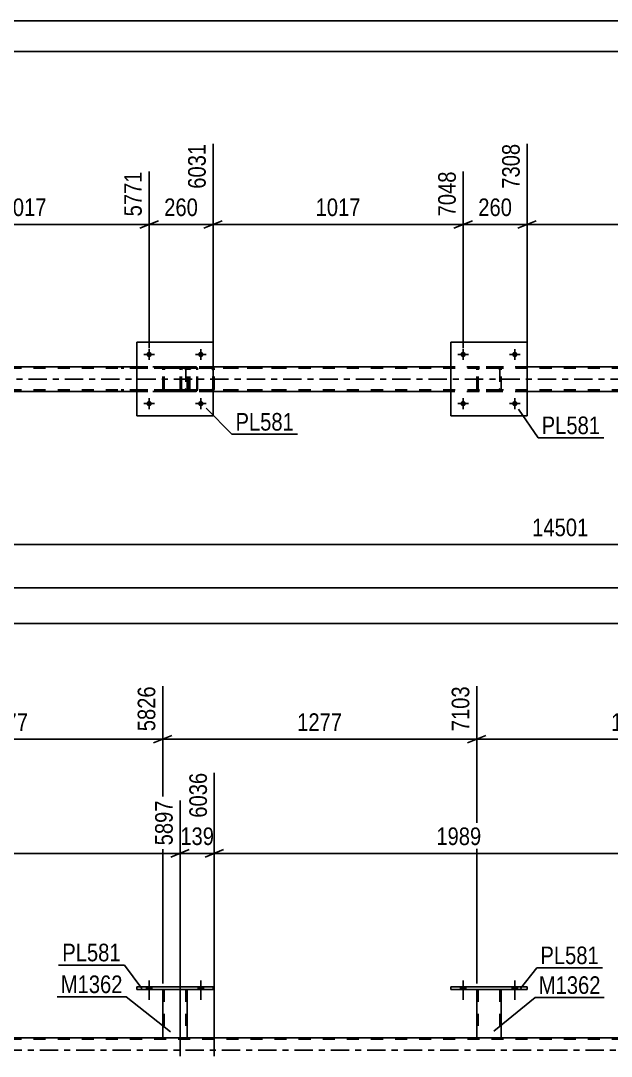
# Model space of a CAD drawing. Header units: millimetres. Extents: x 0 to 841, y 0 to 594.
# Drawn here: x 259.2 to 355.3, y 425.5 to 594 of the extents above; entities that cross this region are included whole.
import ezdxf

# ---------------------------------------------------------------- set-up
doc = ezdxf.new("R2010")
doc.units = ezdxf.units.MM
doc.linetypes.add('DXK_LINE_DOT2', pattern=[3.9198, 1.9599, -1.9599])
doc.linetypes.add('DXK_LINE_DOT3', pattern=[5.9187, 2.979, -0.9799, 0.9799, -0.9799])
doc.styles.add('Arial Narrow', font='ARIALN.TTF', dxfattribs={"height": 0.2})

# ---------------------------------------------------------------- blocks, each defined once
blk = doc.blocks.new('Unknown-122569494-1133')
at = {"color": 5, "linetype": 'Continuous'}
for p, q in [((841, 594), (0, 594)), ((836, 589), (5, 589))]:
    blk.add_line(p, q, dxfattribs=at)
blk = doc.blocks.new('Part-122569494-3938 - 3842')
at = {"color": 2, "linetype": 'Continuous'}
for p, q in [((278.13, 541.68), (278.13, 529.68)), ((278.13, 541.68), (290.53, 541.68)), ((290.53, 541.68), (290.53, 529.68)), ((278.13, 529.68), (290.53, 529.68))]:
    blk.add_line(p, q, dxfattribs=at)
blk = doc.blocks.new('Part-122569494-3908 - 3842')
at = {"color": 7, "linetype": 'DXK_LINE_DOT2'}
for p, q in [((282.62, 537.65), (282.81, 537.68)), ((282.81, 537.68), (282.62, 537.65)), ((285.85, 537.68), (282.81, 537.68)), ((285.85, 537.68), (286.03, 537.65)), ((286.03, 537.65), (285.85, 537.68)), ((282.33, 537.2), (282.36, 537.39)), ((282.36, 537.39), (282.33, 537.2)), ((282.33, 534.16), (282.33, 537.2)), ((282.57, 537.2), (282.59, 537.3)), ((282.57, 534.16), (282.57, 537.2)), ((282.59, 537.3), (282.64, 537.37)), ((282.64, 537.37), (282.72, 537.43)), ((282.72, 537.43), (282.81, 537.44)), ((285.85, 537.44), (282.81, 537.44)), ((285.85, 537.44), (285.94, 537.43)), ((285.94, 537.43), (286.02, 537.37)), ((286.02, 537.37), (286.07, 537.3)), ((286.07, 537.3), (286.09, 537.2)), ((286.09, 537.2), (286.09, 534.16)), ((286.29, 537.39), (286.33, 537.2)), ((286.33, 537.2), (286.29, 537.39)), ((286.33, 534.16), (286.33, 537.2)), ((282.36, 533.98), (282.33, 534.16)), ((282.33, 534.16), (282.36, 533.98)), ((282.59, 534.07), (282.57, 534.16)), ((282.64, 533.99), (282.59, 534.07)), ((282.81, 533.68), (282.62, 533.72)), ((282.62, 533.72), (282.81, 533.68)), ((282.72, 533.94), (282.64, 533.99)), ((282.81, 533.92), (282.72, 533.94)), ((285.85, 533.92), (282.81, 533.92)), ((285.85, 533.68), (282.81, 533.68)), ((285.94, 533.94), (285.85, 533.92)), ((286.03, 533.72), (285.85, 533.68)), ((285.85, 533.68), (286.03, 533.72)), ((286.02, 533.99), (285.94, 533.94)), ((286.07, 534.07), (286.02, 533.99)), ((286.09, 534.16), (286.07, 534.07)), ((286.33, 534.16), (286.29, 533.98)), ((286.29, 533.98), (286.33, 534.16))]:
    blk.add_line(p, q, dxfattribs=at)
at = {"color": 7, "linetype": 'DXK_LINE_DOT3'}
blk.add_line((284.33, 535.68), (284.33, 535.68), dxfattribs=at)
at = {"color": 7, "linetype": 'DXK_LINE_DOT2'}
for centre, start, end in [((282.81, 537.2), 112.5, 157.5), ((282.81, 537.2), 112.5, 157.5), ((285.85, 537.2), 22.5, 67.5), ((285.85, 537.2), 22.5, 67.5), ((282.81, 534.16), 202.5, 247.5), ((282.81, 534.16), 202.5, 247.5), ((285.85, 534.16), 292.5, 337.5), ((285.85, 534.16), 292.5, 337.5)]:
    blk.add_arc(centre, 0.48, start, end, dxfattribs=at)
blk = doc.blocks.new('Bolt-122569494-3915 - 3842')
at = {"linetype": 'Continuous'}
for points in [[(331.65, 531.69, -1), (330.77, 531.69, -1)], [(340.05, 531.69, -1), (339.17, 531.69, -1)]]:
    blk.add_hatch(color=1, dxfattribs=at).paths.add_polyline_path(points)
at = {"color": 1, "linetype": 'Continuous'}
for p, q in [((331.21, 532.57), (331.21, 530.81)), ((339.61, 532.57), (339.61, 530.81)), ((330.33, 531.69), (332.09, 531.69)), ((338.73, 531.69), (340.49, 531.69))]:
    blk.add_line(p, q, dxfattribs=at)
blk = doc.blocks.new('Bolt-122569494-3905 - 3842')
at = {"linetype": 'Continuous'}
for points in [[(280.57, 539.69, -1), (279.69, 539.69, -1)], [(288.97, 539.69, -1), (288.09, 539.69, -1)]]:
    blk.add_hatch(color=1, dxfattribs=at).paths.add_polyline_path(points)
at = {"color": 1, "linetype": 'Continuous'}
for p, q in [((279.25, 539.69), (281.01, 539.69)), ((280.13, 540.57), (280.13, 538.81)), ((287.65, 539.69), (289.41, 539.69)), ((288.53, 540.57), (288.53, 538.81))]:
    blk.add_line(p, q, dxfattribs=at)
blk = doc.blocks.new('Bolt-122569494-3906 - 3842')
at = {"linetype": 'Continuous'}
for points in [[(280.57, 531.69, -1), (279.69, 531.69, -1)], [(288.97, 531.69, -1), (288.09, 531.69, -1)]]:
    blk.add_hatch(color=1, dxfattribs=at).paths.add_polyline_path(points)
at = {"color": 1, "linetype": 'Continuous'}
for p, q in [((280.13, 532.57), (280.13, 530.81)), ((288.53, 532.57), (288.53, 530.81)), ((279.25, 531.69), (281.01, 531.69)), ((287.65, 531.69), (289.41, 531.69))]:
    blk.add_line(p, q, dxfattribs=at)
blk = doc.blocks.new('Bolt-122569494-3907 - 3842')
at = {"linetype": 'Continuous'}
for points in [[(331.65, 539.69, -1), (330.77, 539.69, -1)], [(340.05, 539.69, -1), (339.17, 539.69, -1)]]:
    blk.add_hatch(color=1, dxfattribs=at).paths.add_polyline_path(points)
at = {"color": 1, "linetype": 'Continuous'}
for p, q in [((330.33, 539.69), (332.09, 539.69)), ((331.21, 540.57), (331.21, 538.81)), ((338.73, 539.69), (340.49, 539.69)), ((339.61, 540.57), (339.61, 538.81))]:
    blk.add_line(p, q, dxfattribs=at)
blk = doc.blocks.new('Part-122569494-4034 - 3842')
at = {"color": 2, "linetype": 'Continuous'}
for p, q in [((329.21, 541.68), (329.21, 529.68)), ((329.21, 541.68), (341.61, 541.68)), ((341.61, 541.68), (341.61, 529.68)), ((329.21, 529.68), (341.61, 529.68))]:
    blk.add_line(p, q, dxfattribs=at)
blk = doc.blocks.new('Part-122569494-4035 - 3842')
at = {"color": 7, "linetype": 'DXK_LINE_DOT2'}
for p, q in [((333.7, 537.65), (333.89, 537.68)), ((333.89, 537.68), (333.7, 537.65)), ((336.93, 537.68), (333.89, 537.68)), ((336.93, 537.68), (337.11, 537.65)), ((337.11, 537.65), (336.93, 537.68)), ((333.41, 537.2), (333.44, 537.39)), ((333.44, 537.39), (333.41, 537.2)), ((333.41, 534.16), (333.41, 537.2)), ((333.65, 537.2), (333.67, 537.3)), ((333.65, 534.16), (333.65, 537.2)), ((333.67, 537.3), (333.72, 537.37)), ((333.72, 537.37), (333.8, 537.43)), ((333.8, 537.43), (333.89, 537.44)), ((336.93, 537.44), (333.89, 537.44)), ((336.93, 537.44), (337.02, 537.43)), ((337.02, 537.43), (337.1, 537.37)), ((337.1, 537.37), (337.15, 537.3)), ((337.15, 537.3), (337.17, 537.2)), ((337.17, 537.2), (337.17, 534.16)), ((337.37, 537.39), (337.41, 537.2)), ((337.41, 537.2), (337.37, 537.39)), ((337.41, 534.16), (337.41, 537.2)), ((333.44, 533.98), (333.41, 534.16)), ((333.41, 534.16), (333.44, 533.98)), ((333.67, 534.07), (333.65, 534.16)), ((333.72, 533.99), (333.67, 534.07)), ((333.89, 533.68), (333.7, 533.72)), ((333.7, 533.72), (333.89, 533.68)), ((333.8, 533.94), (333.72, 533.99)), ((333.89, 533.92), (333.8, 533.94)), ((336.93, 533.92), (333.89, 533.92)), ((336.93, 533.68), (333.89, 533.68)), ((337.02, 533.94), (336.93, 533.92)), ((337.11, 533.72), (336.93, 533.68)), ((336.93, 533.68), (337.11, 533.72)), ((337.1, 533.99), (337.02, 533.94)), ((337.15, 534.07), (337.1, 533.99)), ((337.17, 534.16), (337.15, 534.07)), ((337.41, 534.16), (337.37, 533.98)), ((337.37, 533.98), (337.41, 534.16))]:
    blk.add_line(p, q, dxfattribs=at)
at = {"color": 7, "linetype": 'DXK_LINE_DOT3'}
blk.add_line((335.41, 535.68), (335.41, 535.68), dxfattribs=at)
at = {"color": 7, "linetype": 'DXK_LINE_DOT2'}
for centre, start, end in [((333.89, 537.2), 112.5, 157.5), ((333.89, 537.2), 112.5, 157.5), ((336.93, 537.2), 22.5, 67.5), ((336.93, 537.2), 22.5, 67.5), ((333.89, 534.16), 202.5, 247.5), ((333.89, 534.16), 202.5, 247.5), ((336.93, 534.16), 292.5, 337.5), ((336.93, 534.16), 292.5, 337.5)]:
    blk.add_arc(centre, 0.48, start, end, dxfattribs=at)
blk = doc.blocks.new('Part-122569494-4092 - 3842')
at = {"color": 7, "linetype": 'DXK_LINE_DOT2'}
for p, q in [((286.98, 537.68), (286.79, 537.65)), ((301.97, 537.68), (286.98, 537.68)), ((290.41, 537.65), (290.22, 537.68)), ((286.51, 537.39), (286.47, 537.2)), ((286.47, 534.16), (286.47, 537.2)), ((286.73, 537.2), (286.75, 537.3)), ((286.73, 534.16), (286.73, 537.2)), ((286.75, 537.3), (286.8, 537.37)), ((286.8, 537.37), (286.89, 537.43)), ((286.89, 537.43), (286.98, 537.44)), ((301.97, 537.44), (286.98, 537.44)), ((290.22, 537.44), (290.32, 537.43)), ((290.32, 537.43), (290.4, 537.37)), ((290.4, 537.37), (290.45, 537.3)), ((290.45, 537.3), (290.47, 537.2)), ((290.47, 534.16), (290.47, 537.2)), ((290.69, 537.37), (290.69, 537.39)), ((290.73, 537.2), (290.69, 537.37)), ((290.73, 534.16), (290.73, 537.2)), ((286.47, 534.16), (286.51, 533.98)), ((286.75, 534.07), (286.73, 534.16)), ((286.8, 534), (286.75, 534.07)), ((286.79, 533.72), (286.98, 533.68)), ((286.89, 533.94), (286.8, 534)), ((286.98, 533.92), (286.89, 533.94)), ((301.97, 533.92), (286.98, 533.92)), ((301.97, 533.68), (286.98, 533.68)), ((290.32, 533.94), (290.22, 533.92)), ((290.22, 533.68), (290.41, 533.72)), ((290.4, 534), (290.32, 533.94)), ((290.45, 534.07), (290.4, 534)), ((290.47, 534.16), (290.45, 534.07)), ((290.69, 533.98), (290.73, 534.16))]:
    blk.add_line(p, q, dxfattribs=at)
for centre, start, end in [((286.96, 537.18), 110.7583, 155.68), ((290.24, 537.18), 24.32, 69.2417), ((286.96, 534.19), 204.32, 249.2417), ((290.24, 534.19), 290.7583, 335.68)]:
    blk.add_arc(centre, 0.496, start, end, dxfattribs=at)
blk = doc.blocks.new('Part-122569494-4093 - 3842')
at = {"color": 7, "linetype": 'DXK_LINE_DOT2'}
for p, q in [((287.75, 537.68), (275.59, 537.68)), ((285.66, 537.68), (285.47, 537.65)), ((286.47, 537.44), (286.47, 537.68)), ((287.85, 537.65), (287.75, 537.68)), ((287.94, 537.54), (287.85, 537.65)), ((287.75, 537.44), (275.59, 537.44)), ((285.19, 537.39), (285.16, 537.2)), ((285.16, 534.16), (285.16, 537.2)), ((285.41, 537.2), (285.43, 537.3)), ((285.41, 534.16), (285.41, 537.2)), ((285.43, 537.3), (285.48, 537.37)), ((285.48, 537.37), (285.56, 537.43)), ((285.56, 537.43), (285.66, 537.44)), ((287.75, 537.44), (287.8, 537.43)), ((287.8, 537.43), (287.84, 537.37)), ((287.84, 537.37), (287.87, 537.3)), ((287.87, 537.3), (287.88, 537.2)), ((287.88, 534.16), (287.88, 537.2)), ((288, 537.39), (287.94, 537.54)), ((288.02, 537.2), (288, 537.39)), ((288.02, 534.16), (288.02, 537.2)), ((287.75, 533.92), (275.59, 533.92)), ((287.75, 533.68), (275.59, 533.68)), ((285.16, 534.16), (285.19, 533.98)), ((285.43, 534.07), (285.41, 534.16)), ((285.48, 534), (285.43, 534.07)), ((285.47, 533.72), (285.66, 533.68)), ((285.56, 533.94), (285.48, 534)), ((285.66, 533.92), (285.56, 533.94)), ((286.47, 533.68), (286.47, 533.92)), ((287.8, 533.94), (287.75, 533.92)), ((287.75, 533.68), (287.85, 533.72)), ((287.84, 534), (287.8, 533.94)), ((287.87, 534.07), (287.84, 534)), ((287.85, 533.72), (287.94, 533.83)), ((287.88, 534.16), (287.87, 534.07)), ((287.94, 533.83), (288, 533.98)), ((288, 533.98), (288.02, 534.16))]:
    blk.add_line(p, q, dxfattribs=at)
for centre, start, end in [((285.64, 537.19), 111.1941, 156.1506), ((285.64, 534.18), 203.8494, 248.8059)]:
    blk.add_arc(centre, 0.492, start, end, dxfattribs=at)
blk = doc.blocks.new('Part-122569494-4113 - 3842')
at = {"color": 7, "linetype": 'DXK_LINE_DOT2'}
for p, q in [((749.35, 537.68), (124.89, 537.68)), ((290.53, 537.68), (278.13, 537.68)), ((341.61, 537.68), (329.21, 537.68)), ((749.35, 537.44), (106.6, 537.44)), ((749.35, 533.92), (106.6, 533.92)), ((290.53, 533.68), (278.13, 533.68)), ((341.61, 533.68), (329.21, 533.68))]:
    blk.add_line(p, q, dxfattribs=at)
at = {"color": 2, "linetype": 'Continuous'}
for p, q in [((278.13, 537.68), (239.45, 537.68)), ((329.21, 537.68), (290.53, 537.68)), ((380.29, 537.68), (341.61, 537.68)), ((278.13, 533.68), (239.45, 533.68)), ((329.21, 533.68), (290.53, 533.68)), ((380.29, 533.68), (341.61, 533.68))]:
    blk.add_line(p, q, dxfattribs=at)
at = {"color": 7, "linetype": 'DXK_LINE_DOT3'}
blk.add_line((106.6, 535.68), (749.35, 535.68), dxfattribs=at)
blk = doc.blocks.new('Part-122569494-5095 - 5043')
at = {"color": 2, "linetype": 'Continuous'}
for p, q in [((333.41, 436.33), (333.41, 428.49)), ((337.41, 436.33), (337.41, 428.49)), ((333.41, 428.49), (337.41, 428.49))]:
    blk.add_line(p, q, dxfattribs=at)
at = {"color": 7, "linetype": 'DXK_LINE_DOT2'}
for p, q in [((333.41, 436.33), (337.41, 436.33)), ((333.41, 436.33), (333.41, 436.33)), ((333.41, 436.33), (333.41, 436.33)), ((333.65, 436.33), (333.65, 428.49)), ((337.17, 436.33), (337.17, 428.49)), ((337.41, 436.33), (337.41, 436.33)), ((337.41, 436.33), (337.41, 436.33)), ((337.11, 428.49), (337.15, 428.49)), ((337.11, 428.49), (337.15, 428.49)), ((337.15, 428.49), (337.17, 428.49)), ((337.15, 428.49), (337.17, 428.49))]:
    blk.add_line(p, q, dxfattribs=at)
blk = doc.blocks.new('Part-122569494-5100 - 5043')
at = {"color": 2, "linetype": 'Continuous'}
for p, q in [((329.21, 436.81), (329.21, 436.33)), ((341.61, 436.81), (329.21, 436.81)), ((341.61, 436.33), (341.61, 436.81)), ((329.21, 436.33), (341.61, 436.33))]:
    blk.add_line(p, q, dxfattribs=at)
blk = doc.blocks.new('Bolt-122569494-5102 - 5043')
at = {"linetype": 'Continuous'}
for points in [[(330.77, 436.33), (331.65, 436.33), (331.65, 436.81), (330.77, 436.81)], [(339.17, 436.33), (340.05, 436.33), (340.05, 436.81), (339.17, 436.81)]]:
    blk.add_hatch(color=1, dxfattribs=at).paths.add_polyline_path(points)
at = {"color": 1, "linetype": 'Continuous'}
for p, q in [((330.77, 436.81), (330.77, 436.33)), ((331.21, 437.81), (331.21, 434.69)), ((331.65, 436.81), (331.65, 436.33)), ((339.17, 436.81), (339.17, 436.33)), ((339.61, 437.81), (339.61, 434.69)), ((340.05, 436.81), (340.05, 436.33))]:
    blk.add_line(p, q, dxfattribs=at)
blk = doc.blocks.new('Bolt-122569494-5103 - 5043')
at = {"linetype": 'Continuous'}
for points in [[(330.77, 436.33), (331.65, 436.33), (331.65, 436.81), (330.77, 436.81)], [(339.17, 436.33), (340.05, 436.33), (340.05, 436.81), (339.17, 436.81)]]:
    blk.add_hatch(color=1, dxfattribs=at).paths.add_polyline_path(points)
at = {"color": 1, "linetype": 'Continuous'}
for p, q in [((330.77, 436.81), (330.77, 436.33)), ((331.21, 437.81), (331.21, 434.69)), ((331.65, 436.81), (331.65, 436.33)), ((339.17, 436.81), (339.17, 436.33)), ((339.61, 437.81), (339.61, 434.69)), ((340.05, 436.81), (340.05, 436.33))]:
    blk.add_line(p, q, dxfattribs=at)
blk = doc.blocks.new('Bolt-122569494-5104 - 5043')
at = {"linetype": 'Continuous'}
for points in [[(279.69, 436.33), (280.57, 436.33), (280.57, 436.81), (279.69, 436.81)], [(288.09, 436.33), (288.97, 436.33), (288.97, 436.81), (288.09, 436.81)]]:
    blk.add_hatch(color=1, dxfattribs=at).paths.add_polyline_path(points)
at = {"color": 1, "linetype": 'Continuous'}
for p, q in [((279.69, 436.81), (279.69, 436.33)), ((280.13, 437.81), (280.13, 434.69)), ((280.57, 436.81), (280.57, 436.33)), ((288.09, 436.81), (288.09, 436.33)), ((288.53, 437.81), (288.53, 434.69)), ((288.97, 436.81), (288.97, 436.33))]:
    blk.add_line(p, q, dxfattribs=at)
blk = doc.blocks.new('Bolt-122569494-5163 - 5043')
at = {"linetype": 'Continuous'}
for points in [[(279.69, 436.33), (280.57, 436.33), (280.57, 436.81), (279.69, 436.81)], [(288.09, 436.33), (288.97, 436.33), (288.97, 436.81), (288.09, 436.81)]]:
    blk.add_hatch(color=1, dxfattribs=at).paths.add_polyline_path(points)
at = {"color": 1, "linetype": 'Continuous'}
for p, q in [((279.69, 436.81), (279.69, 436.33)), ((280.13, 437.81), (280.13, 434.69)), ((280.57, 436.81), (280.57, 436.33)), ((288.09, 436.81), (288.09, 436.33)), ((288.53, 437.81), (288.53, 434.69)), ((288.97, 436.81), (288.97, 436.33))]:
    blk.add_line(p, q, dxfattribs=at)
blk = doc.blocks.new('Part-122569494-5365 - 5043')
at = {"color": 7, "linetype": 'DXK_LINE_DOT2'}
for p, q in [((749.35, 428.25), (49.28, 428.25)), ((286.33, 428.49), (282.33, 428.49)), ((337.41, 428.49), (333.41, 428.49))]:
    blk.add_line(p, q, dxfattribs=at)
at = {"color": 2, "linetype": 'Continuous'}
for p, q in [((282.33, 428.49), (235.25, 428.49)), ((333.41, 428.49), (286.33, 428.49)), ((384.49, 428.49), (337.41, 428.49))]:
    blk.add_line(p, q, dxfattribs=at)
at = {"color": 7, "linetype": 'DXK_LINE_DOT3'}
blk.add_line((49.28, 426.49), (749.35, 426.49), dxfattribs=at)
blk = doc.blocks.new('Part-122569494-5417 - 5043')
at = {"color": 2, "linetype": 'Continuous'}
for p, q in [((282.33, 436.33), (282.33, 428.49)), ((286.33, 436.33), (286.33, 428.49)), ((282.33, 428.49), (286.33, 428.49))]:
    blk.add_line(p, q, dxfattribs=at)
at = {"color": 7, "linetype": 'DXK_LINE_DOT2'}
for p, q in [((282.33, 436.33), (286.33, 436.33)), ((282.33, 436.33), (282.33, 436.33)), ((282.33, 436.33), (282.33, 436.33)), ((282.57, 436.33), (282.57, 428.49)), ((286.09, 436.33), (286.09, 428.49)), ((286.33, 436.33), (286.33, 436.33)), ((286.33, 436.33), (286.33, 436.33)), ((286.03, 428.49), (286.07, 428.49)), ((286.03, 428.49), (286.07, 428.49)), ((286.07, 428.49), (286.09, 428.49)), ((286.07, 428.49), (286.09, 428.49))]:
    blk.add_line(p, q, dxfattribs=at)
blk = doc.blocks.new('Part-122569494-5504 - 5043')
at = {"color": 2, "linetype": 'Continuous'}
for p, q in [((278.13, 436.81), (278.13, 436.33)), ((290.53, 436.81), (278.13, 436.81)), ((290.53, 436.33), (290.53, 436.81)), ((278.13, 436.33), (290.53, 436.33))]:
    blk.add_line(p, q, dxfattribs=at)
blk = doc.blocks.new('StraightDimension-122569494-16186 - 3842')
at = {"color": 7, "linetype": 'Continuous'}
for p, q in [((341.61, 538.68), (341.61, 573.97)), ((331.21, 540.69), (331.21, 569.47)), ((329.71, 560.26), (332.71, 561.46)), ((343.11, 561.46), (340.11, 560.26)), ((331.21, 560.86), (341.61, 560.86))]:
    blk.add_line(p, q, dxfattribs=at)
at = {"color": 0}
blk.add_wipeout([(339.75, 561.61), (339.75, 565.81), (333.07, 565.81), (333.07, 561.61)], dxfattribs=at)
at = {"color": 3, "style": 'Arial Narrow'}
blk.add_text('260', height=2.863, dxfattribs=at).set_placement((333.67, 562.21))
at = {"color": 0, "linetype": 'Continuous'}
blk.add_wipeout([(341.01, 574.57), (336.81, 574.57), (336.81, 566.06), (341.01, 566.06)], dxfattribs=at)
at = {"color": 3, "linetype": 'Continuous', "style": 'Arial Narrow'}
blk.add_text('7308', height=2.863, rotation=90.0002, dxfattribs=at).set_placement((340.41, 566.66))
blk = doc.blocks.new('StraightDimension-122569494-4292 - 3842')
at = {"color": 7, "linetype": 'Continuous'}
blk.add_line((64.68, 508.77), (629.33, 508.77), dxfattribs=at)
at = {"color": 0}
blk.add_wipeout([(352.18, 509.52), (352.18, 513.72), (341.84, 513.72), (341.84, 509.52)], dxfattribs=at)
at = {"color": 3, "style": 'Arial Narrow'}
blk.add_text('14501', height=2.863, dxfattribs=at).set_placement((342.44, 510.12))
blk = doc.blocks.new('StraightDimension-122569494-4470 - 3842')
at = {"color": 7, "linetype": 'Continuous'}
blk.add_line((64.04, 495.92), (749.99, 495.92), dxfattribs=at)
blk = doc.blocks.new('StraightDimension-122569494-4491 - 3842')
at = {"color": 7, "linetype": 'Continuous'}
blk.add_line((64.68, 501.71), (749.35, 501.71), dxfattribs=at)
blk = doc.blocks.new('StraightDimension-122569494-16185 - 3842')
at = {"color": 7, "linetype": 'Continuous'}
for p, q in [((341.61, 538.68), (341.61, 573.97)), ((382.29, 540.69), (382.29, 569.47)), ((343.11, 561.46), (340.11, 560.26)), ((380.79, 560.26), (383.79, 561.46)), ((341.61, 560.86), (382.29, 560.86))]:
    blk.add_line(p, q, dxfattribs=at)
at = {"color": 0, "linetype": 'Continuous'}
blk.add_wipeout([(381.69, 570.07), (377.49, 570.07), (377.49, 561.56), (381.69, 561.56)], dxfattribs=at)
at = {"color": 0}
blk.add_wipeout([(366.2, 561.61), (366.2, 565.81), (357.69, 565.81), (357.69, 561.61)], dxfattribs=at)
at = {"color": 3, "linetype": 'Continuous', "style": 'Arial Narrow'}
blk.add_text('8325', height=2.863, rotation=90.0002, dxfattribs=at).set_placement((381.09, 562.16))
at = {"color": 3, "style": 'Arial Narrow'}
blk.add_text('1017', height=2.863, dxfattribs=at).set_placement((358.29, 562.21))
blk = doc.blocks.new('StraightDimension-122569494-16187 - 3842')
at = {"color": 7, "linetype": 'Continuous'}
for p, q in [((290.53, 538.68), (290.53, 573.97)), ((331.21, 540.69), (331.21, 569.47)), ((292.03, 561.46), (289.03, 560.26)), ((329.71, 560.26), (332.71, 561.46)), ((290.53, 560.86), (331.21, 560.86))]:
    blk.add_line(p, q, dxfattribs=at)
at = {"color": 0, "linetype": 'Continuous'}
blk.add_wipeout([(330.61, 570.07), (326.41, 570.07), (326.41, 561.56), (330.61, 561.56)], dxfattribs=at)
at = {"color": 0}
blk.add_wipeout([(315.12, 561.61), (315.12, 565.81), (306.61, 565.81), (306.61, 561.61)], dxfattribs=at)
at = {"color": 3, "linetype": 'Continuous', "style": 'Arial Narrow'}
blk.add_text('7048', height=2.863, rotation=90.0002, dxfattribs=at).set_placement((330.01, 562.16))
at = {"color": 3, "style": 'Arial Narrow'}
blk.add_text('1017', height=2.863, dxfattribs=at).set_placement((307.21, 562.21))
blk = doc.blocks.new('StraightDimension-122569494-16188 - 3842')
at = {"color": 7, "linetype": 'Continuous'}
for p, q in [((290.53, 538.68), (290.53, 573.97)), ((280.13, 540.69), (280.13, 569.47)), ((278.63, 560.26), (281.63, 561.46)), ((292.03, 561.46), (289.03, 560.26)), ((280.13, 560.86), (290.53, 560.86))]:
    blk.add_line(p, q, dxfattribs=at)
at = {"color": 0}
blk.add_wipeout([(288.67, 561.61), (288.67, 565.81), (281.98, 565.81), (281.98, 561.61)], dxfattribs=at)
at = {"color": 3, "style": 'Arial Narrow'}
blk.add_text('260', height=2.863, dxfattribs=at).set_placement((282.58, 562.21))
at = {"color": 0, "linetype": 'Continuous'}
blk.add_wipeout([(289.93, 574.57), (285.73, 574.57), (285.73, 566.06), (289.93, 566.06)], dxfattribs=at)
at = {"color": 3, "linetype": 'Continuous', "style": 'Arial Narrow'}
blk.add_text('6031', height=2.863, rotation=90.0002, dxfattribs=at).set_placement((289.33, 566.66))
blk = doc.blocks.new('StraightDimension-122569494-16189 - 3842')
at = {"color": 7, "linetype": 'Continuous'}
for p, q in [((239.45, 538.68), (239.45, 573.97)), ((280.13, 540.69), (280.13, 569.47)), ((240.95, 561.46), (237.95, 560.26)), ((278.63, 560.26), (281.63, 561.46)), ((239.45, 560.86), (280.13, 560.86))]:
    blk.add_line(p, q, dxfattribs=at)
at = {"color": 0, "linetype": 'Continuous'}
blk.add_wipeout([(279.53, 570.07), (275.33, 570.07), (275.33, 561.56), (279.53, 561.56)], dxfattribs=at)
at = {"color": 0}
blk.add_wipeout([(264.04, 561.61), (264.04, 565.81), (255.53, 565.81), (255.53, 561.61)], dxfattribs=at)
at = {"color": 3, "linetype": 'Continuous', "style": 'Arial Narrow'}
blk.add_text('5771', height=2.863, rotation=90.0002, dxfattribs=at).set_placement((278.93, 562.16))
at = {"color": 3, "style": 'Arial Narrow'}
blk.add_text('1017', height=2.863, dxfattribs=at).set_placement((256.13, 562.21))
blk = doc.blocks.new('StraightDimension-122569494-18369 - 5043')
at = {"color": 7, "linetype": 'Continuous'}
for p, q in [((333.41, 437.33), (333.41, 485.69)), ((384.49, 437.33), (384.49, 485.69)), ((334.91, 477.68), (331.91, 476.48)), ((333.41, 477.08), (384.49, 477.08)), ((382.99, 476.48), (385.99, 477.68))]:
    blk.add_line(p, q, dxfattribs=at)
at = {"color": 0, "linetype": 'Continuous'}
blk.add_wipeout([(383.89, 486.29), (379.69, 486.29), (379.69, 477.78), (383.89, 477.78)], dxfattribs=at)
at = {"color": 0}
blk.add_wipeout([(363.2, 477.83), (363.2, 482.03), (354.69, 482.03), (354.69, 477.83)], dxfattribs=at)
at = {"color": 3, "linetype": 'Continuous', "style": 'Arial Narrow'}
blk.add_text('8380', height=2.863, rotation=90.0002, dxfattribs=at).set_placement((383.29, 478.38))
at = {"color": 3, "style": 'Arial Narrow'}
blk.add_text('1277', height=2.863, dxfattribs=at).set_placement((355.29, 478.43))
blk = doc.blocks.new('StraightDimension-122569494-6389 - 5043')
at = {"color": 7, "linetype": 'Continuous'}
for p, q in [((290.73, 425.49), (290.73, 471.62)), ((285.16, 425.49), (285.16, 467.12)), ((283.66, 457.91), (286.66, 459.11)), ((285.16, 458.51), (290.73, 458.51)), ((292.23, 459.11), (289.23, 457.91))]:
    blk.add_line(p, q, dxfattribs=at)
at = {"color": 0}
blk.add_wipeout([(291.28, 459.26), (291.28, 463.46), (284.6, 463.46), (284.6, 459.26)], dxfattribs=at)
at = {"color": 3, "style": 'Arial Narrow'}
blk.add_text('139', height=2.863, dxfattribs=at).set_placement((285.2, 459.86))
at = {"color": 0, "linetype": 'Continuous'}
blk.add_wipeout([(290.13, 472.22), (285.93, 472.22), (285.93, 463.71), (290.13, 463.71)], dxfattribs=at)
at = {"color": 3, "linetype": 'Continuous', "style": 'Arial Narrow'}
blk.add_text('6036', height=2.863, rotation=90.0002, dxfattribs=at).set_placement((289.53, 464.31))
blk = doc.blocks.new('StraightDimension-122569494-18371 - 5043')
at = {"color": 7, "linetype": 'Continuous'}
for p, q in [((231.25, 437.33), (231.25, 485.69)), ((282.33, 437.33), (282.33, 485.69)), ((232.75, 477.68), (229.75, 476.48)), ((231.25, 477.08), (282.33, 477.08)), ((280.83, 476.48), (283.83, 477.68))]:
    blk.add_line(p, q, dxfattribs=at)
at = {"color": 0, "linetype": 'Continuous'}
blk.add_wipeout([(281.73, 486.29), (277.53, 486.29), (277.53, 477.78), (281.73, 477.78)], dxfattribs=at)
at = {"color": 0}
blk.add_wipeout([(261.04, 477.83), (261.04, 482.03), (252.53, 482.03), (252.53, 477.83)], dxfattribs=at)
at = {"color": 3, "linetype": 'Continuous', "style": 'Arial Narrow'}
blk.add_text('5826', height=2.863, rotation=90.0002, dxfattribs=at).set_placement((281.13, 478.38))
at = {"color": 3, "style": 'Arial Narrow'}
blk.add_text('1277', height=2.863, dxfattribs=at).set_placement((253.13, 478.43))
blk = doc.blocks.new('StraightDimension-122569494-18370 - 5043')
at = {"color": 7, "linetype": 'Continuous'}
for p, q in [((282.33, 437.33), (282.33, 485.69)), ((333.41, 437.33), (333.41, 485.69)), ((283.83, 477.68), (280.83, 476.48)), ((282.33, 477.08), (333.41, 477.08)), ((331.91, 476.48), (334.91, 477.68))]:
    blk.add_line(p, q, dxfattribs=at)
at = {"color": 0, "linetype": 'Continuous'}
blk.add_wipeout([(332.81, 486.29), (328.61, 486.29), (328.61, 477.78), (332.81, 477.78)], dxfattribs=at)
at = {"color": 0}
blk.add_wipeout([(312.12, 477.83), (312.12, 482.03), (303.61, 482.03), (303.61, 477.83)], dxfattribs=at)
at = {"color": 3, "linetype": 'Continuous', "style": 'Arial Narrow'}
blk.add_text('7103', height=2.863, rotation=90.0002, dxfattribs=at).set_placement((332.21, 478.38))
at = {"color": 3, "style": 'Arial Narrow'}
blk.add_text('1277', height=2.863, dxfattribs=at).set_placement((304.21, 478.43))
blk = doc.blocks.new('StraightDimension-122569494-6408 - 5043')
at = {"color": 7, "linetype": 'Continuous'}
for p, q in [((205.6, 425.49), (205.6, 471.62)), ((285.16, 425.49), (285.16, 467.12)), ((207.1, 459.11), (204.1, 457.91)), ((205.6, 458.51), (285.16, 458.51)), ((283.66, 457.91), (286.66, 459.11))]:
    blk.add_line(p, q, dxfattribs=at)
at = {"color": 0, "linetype": 'Continuous'}
blk.add_wipeout([(284.56, 467.72), (280.36, 467.72), (280.36, 459.21), (284.56, 459.21)], dxfattribs=at)
at = {"color": 0}
blk.add_wipeout([(249.63, 459.26), (249.63, 463.46), (241.12, 463.46), (241.12, 459.26)], dxfattribs=at)
at = {"color": 3, "linetype": 'Continuous', "style": 'Arial Narrow'}
blk.add_text('5897', height=2.863, rotation=90.0002, dxfattribs=at).set_placement((283.96, 459.81))
at = {"color": 3, "style": 'Arial Narrow'}
blk.add_text('1989', height=2.863, dxfattribs=at).set_placement((241.72, 459.86))
blk = doc.blocks.new('StraightDimension-122569494-6374 - 5043')
at = {"color": 7, "linetype": 'Continuous'}
for p, q in [((290.73, 425.49), (290.73, 471.62)), ((370.29, 425.49), (370.29, 467.12)), ((292.23, 459.11), (289.23, 457.91)), ((290.73, 458.51), (370.29, 458.51)), ((368.79, 457.91), (371.79, 459.11))]:
    blk.add_line(p, q, dxfattribs=at)
at = {"color": 0, "linetype": 'Continuous'}
blk.add_wipeout([(369.69, 467.72), (365.49, 467.72), (365.49, 459.21), (369.69, 459.21)], dxfattribs=at)
at = {"color": 0}
blk.add_wipeout([(334.77, 459.26), (334.77, 463.46), (326.25, 463.46), (326.25, 459.26)], dxfattribs=at)
at = {"color": 3, "linetype": 'Continuous', "style": 'Arial Narrow'}
blk.add_text('8025', height=2.863, rotation=90.0002, dxfattribs=at).set_placement((369.09, 459.81))
at = {"color": 3, "style": 'Arial Narrow'}
blk.add_text('1989', height=2.863, dxfattribs=at).set_placement((326.85, 459.86))
blk = doc.blocks.new('Mark-122569494-3934 - 3842')
at = {"color": 0}
blk.add_wipeout([(303.68, 527.3), (303.68, 530.3), (294.18, 530.3), (294.18, 527.3)], dxfattribs=at)
blk.add_wipeout([(303.68, 527.3), (303.68, 530.3), (294.18, 530.3), (294.18, 527.3)], dxfattribs=at)
at = {"color": 30, "linetype": 'Continuous'}
for p, q in [((289.4, 530.93), (293.58, 526.7)), ((293.58, 526.7), (304.28, 526.7))]:
    blk.add_line(p, q, dxfattribs=at)
at = {"color": 3, "style": 'Arial Narrow'}
blk.add_text('PL581', height=2.863, dxfattribs=at).set_placement((294.18, 527.3))
blk = doc.blocks.new('Mark-122569494-4030 - 3842')
at = {"color": 0}
blk.add_wipeout([(353.49, 526.73), (353.49, 529.73), (343.99, 529.73), (343.99, 526.73)], dxfattribs=at)
blk.add_wipeout([(353.49, 526.73), (353.49, 529.73), (343.99, 529.73), (343.99, 526.73)], dxfattribs=at)
at = {"color": 30, "linetype": 'Continuous'}
for p, q in [((340.21, 530.8), (343.39, 526.13)), ((343.39, 526.13), (354.09, 526.13))]:
    blk.add_line(p, q, dxfattribs=at)
at = {"color": 3, "style": 'Arial Narrow'}
blk.add_text('PL581', height=2.863, dxfattribs=at).set_placement((343.99, 526.73))
blk = doc.blocks.new('Mark-122569494-5413 - 5043')
at = {"color": 0}
blk.add_wipeout([(275.81, 435.77), (275.81, 438.77), (265.76, 438.77), (265.76, 435.77)], dxfattribs=at)
blk.add_wipeout([(275.81, 435.77), (275.81, 438.77), (265.76, 438.77), (265.76, 435.77)], dxfattribs=at)
at = {"color": 30, "linetype": 'Continuous'}
for p in [(265.16, 435.17), (283.59, 429.48)]:
    blk.add_line(p, (276.41, 435.17), dxfattribs=at)
at = {"color": 3, "style": 'Arial Narrow'}
blk.add_text('M1362', height=2.863, dxfattribs=at).set_placement((265.76, 435.77))
blk = doc.blocks.new('Mark-122569494-5091 - 5043')
at = {"color": 0}
blk.add_wipeout([(353.57, 435.64), (353.57, 438.64), (343.52, 438.64), (343.52, 435.64)], dxfattribs=at)
blk.add_wipeout([(353.57, 435.64), (353.57, 438.64), (343.52, 438.64), (343.52, 435.64)], dxfattribs=at)
at = {"color": 30, "linetype": 'Continuous'}
for p, q in [((336.18, 429.59), (342.92, 435.04)), ((342.92, 435.04), (354.17, 435.04))]:
    blk.add_line(p, q, dxfattribs=at)
at = {"color": 3, "style": 'Arial Narrow'}
blk.add_text('M1362', height=2.863, dxfattribs=at).set_placement((343.52, 435.64))
blk = doc.blocks.new('Mark-122569494-5096 - 5043')
at = {"color": 0}
blk.add_wipeout([(353.28, 440.48), (353.28, 443.48), (343.78, 443.48), (343.78, 440.48)], dxfattribs=at)
blk.add_wipeout([(353.28, 440.48), (353.28, 443.48), (343.78, 443.48), (343.78, 440.48)], dxfattribs=at)
at = {"color": 30, "linetype": 'Continuous'}
for p, q in [((340.53, 436.53), (343.18, 439.88)), ((343.18, 439.88), (353.88, 439.88))]:
    blk.add_line(p, q, dxfattribs=at)
at = {"color": 3, "style": 'Arial Narrow'}
blk.add_text('PL581', height=2.863, dxfattribs=at).set_placement((343.78, 440.48))
blk = doc.blocks.new('Mark-122569494-5500 - 5043')
at = {"color": 0}
blk.add_wipeout([(275.5, 440.94), (275.5, 443.94), (266, 443.94), (266, 440.94)], dxfattribs=at)
blk.add_wipeout([(275.5, 440.94), (275.5, 443.94), (266, 443.94), (266, 440.94)], dxfattribs=at)
at = {"color": 30, "linetype": 'Continuous'}
for p in [(265.4, 440.34), (278.92, 436.51)]:
    blk.add_line(p, (276.1, 440.34), dxfattribs=at)
at = {"color": 3, "style": 'Arial Narrow'}
blk.add_text('PL581', height=2.863, dxfattribs=at).set_placement((266, 440.94))

msp = doc.modelspace()

# ---------------------------------------------------------------- block references
for name in ['Unknown-122569494-1133', 'Part-122569494-3938 - 3842', 'Part-122569494-4034 - 3842', 'Part-122569494-4113 - 3842', 'Bolt-122569494-3905 - 3842', 'Bolt-122569494-3907 - 3842', 'Part-122569494-4093 - 3842', 'Part-122569494-3908 - 3842', 'Part-122569494-4092 - 3842', 'Part-122569494-4035 - 3842', 'Bolt-122569494-3906 - 3842', 'Bolt-122569494-3915 - 3842', 'Part-122569494-5504 - 5043', 'Bolt-122569494-5104 - 5043', 'Bolt-122569494-5163 - 5043', 'Part-122569494-5100 - 5043', 'Bolt-122569494-5102 - 5043', 'Bolt-122569494-5103 - 5043', 'Part-122569494-5417 - 5043', 'Part-122569494-5095 - 5043', 'Part-122569494-5365 - 5043']:
    msp.add_blockref(name, (0, 0))

# ---------------------------------------------------------------- next in the draw order: block references
for name in ['StraightDimension-122569494-16186 - 3842', 'StraightDimension-122569494-4292 - 3842', 'StraightDimension-122569494-18369 - 5043', 'StraightDimension-122569494-6389 - 5043']:
    msp.add_blockref(name, (0, 0))

# ---------------------------------------------------------------- next in the draw order: block references
for name in ['StraightDimension-122569494-16187 - 3842', 'StraightDimension-122569494-16185 - 3842', 'StraightDimension-122569494-4470 - 3842', 'StraightDimension-122569494-18371 - 5043']:
    msp.add_blockref(name, (0, 0))

# ---------------------------------------------------------------- next in the draw order: block references
for name in ['StraightDimension-122569494-16188 - 3842', 'StraightDimension-122569494-4491 - 3842', 'StraightDimension-122569494-18370 - 5043']:
    msp.add_blockref(name, (0, 0))

# ---------------------------------------------------------------- next in the draw order: block references
for name in ['StraightDimension-122569494-16189 - 3842', 'Mark-122569494-3934 - 3842', 'Mark-122569494-4030 - 3842', 'StraightDimension-122569494-6408 - 5043', 'StraightDimension-122569494-6374 - 5043']:
    msp.add_blockref(name, (0, 0))

# ---------------------------------------------------------------- next in the draw order: block references
for name in ['Mark-122569494-5413 - 5043', 'Mark-122569494-5091 - 5043']:
    msp.add_blockref(name, (0, 0))

# ---------------------------------------------------------------- next in the draw order: block references
for name in ['Mark-122569494-5500 - 5043', 'Mark-122569494-5096 - 5043']:
    msp.add_blockref(name, (0, 0))

doc.saveas('drawing.dxf')
